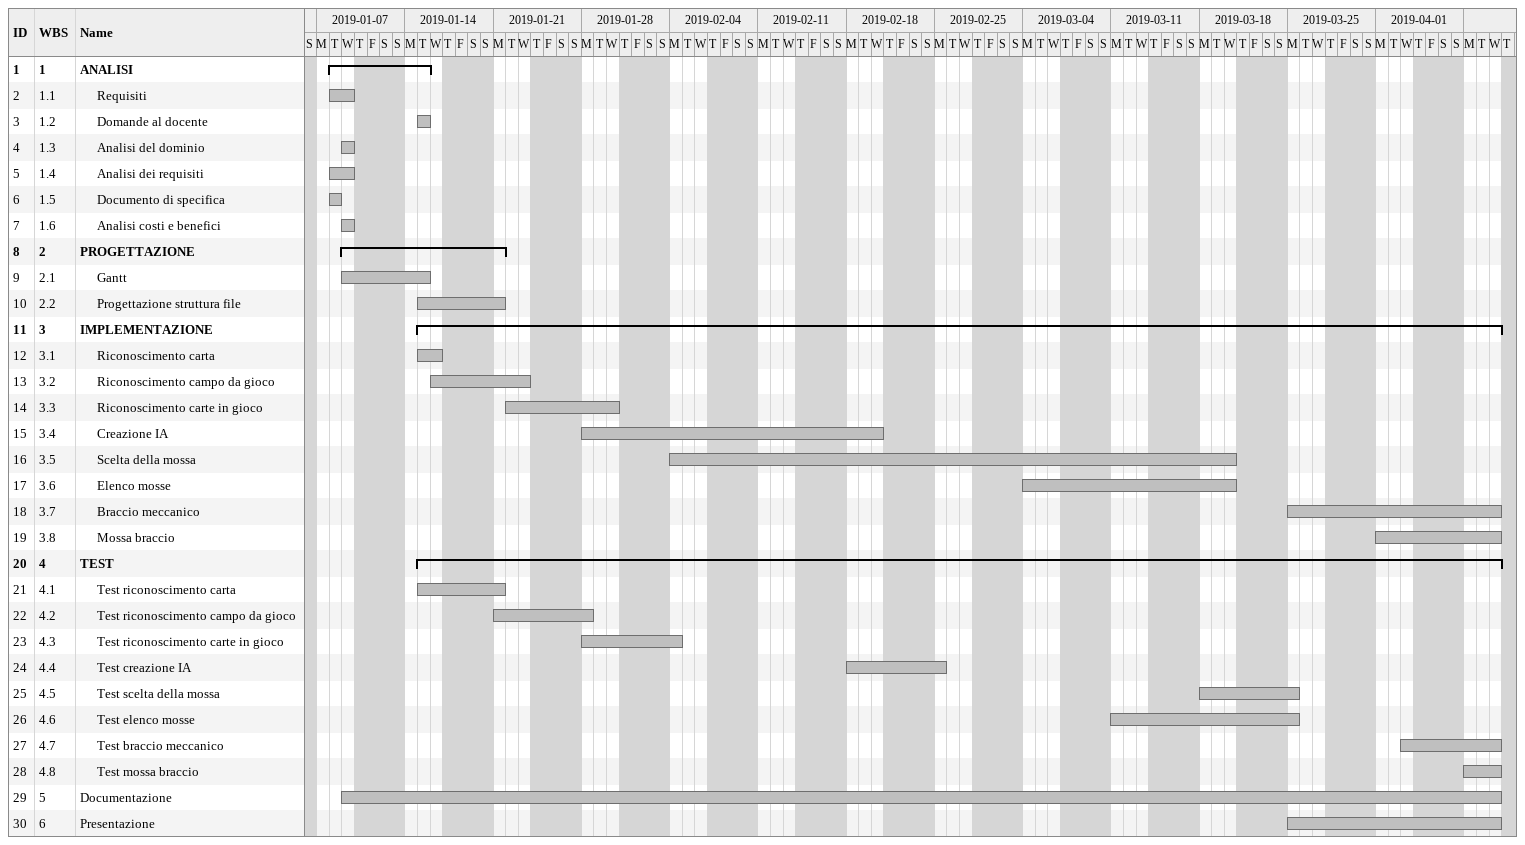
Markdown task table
| ID | WBS | Task | Start | Finish |
|---|---|---|---|---|
| 1 | 1 | **ANALISI** | 2019-01-08 | 2019-01-15 |
| 2 | 1.1 | Requisiti | 2019-01-08 | 2019-01-09 |
| 3 | 1.2 | Domande al docente | 2019-01-15 | 2019-01-15 |
| 4 | 1.3 | Analisi del dominio | 2019-01-09 | 2019-01-09 |
| 5 | 1.4 | Analisi dei requisiti | 2019-01-08 | 2019-01-09 |
| 6 | 1.5 | Documento di specifica | 2019-01-08 | 2019-01-08 |
| 7 | 1.6 | Analisi costi e benefici | 2019-01-09 | 2019-01-09 |
| 8 | 2 | **PROGETTAZIONE** | 2019-01-09 | 2019-01-21 |
| 9 | 2.1 | Gantt | 2019-01-09 | 2019-01-15 |
| 10 | 2.2 | Progettazione struttura file | 2019-01-15 | 2019-01-21 |
| 11 | 3 | **IMPLEMENTAZIONE** | 2019-01-15 | 2019-04-10 |
| 12 | 3.1 | Riconoscimento carta | 2019-01-15 | 2019-01-16 |
| 13 | 3.2 | Riconoscimento campo da gioco | 2019-01-16 | 2019-01-23 |
| 14 | 3.3 | Riconoscimento carte in gioco | 2019-01-22 | 2019-01-30 |
| 15 | 3.4 | Creazione IA | 2019-01-28 | 2019-02-20 |
| 16 | 3.5 | Scelta della mossa | 2019-02-04 | 2019-03-20 |
| 17 | 3.6 | Elenco mosse | 2019-03-04 | 2019-03-20 |
| 18 | 3.7 | Braccio meccanico | 2019-03-25 | 2019-04-10 |
| 19 | 3.8 | Mossa braccio | 2019-04-01 | 2019-04-10 |
| 20 | 4 | **TEST** | 2019-01-15 | 2019-04-10 |
| 21 | 4.1 | Test riconoscimento carta | 2019-01-15 | 2019-01-21 |
| 22 | 4.2 | Test riconoscimento campo da gioco | 2019-01-21 | 2019-01-28 |
| 23 | 4.3 | Test riconoscimento carte in gioco | 2019-01-28 | 2019-02-04 |
| 24 | 4.4 | Test creazione IA | 2019-02-18 | 2019-02-25 |
| 25 | 4.5 | Test scelta della mossa | 2019-03-18 | 2019-03-25 |
| 26 | 4.6 | Test elenco mosse | 2019-03-11 | 2019-03-25 |
| 27 | 4.7 | Test braccio meccanico | 2019-04-03 | 2019-04-10 |
| 28 | 4.8 | Test mossa braccio | 2019-04-08 | 2019-04-10 |
| 29 | 5 | Documentazione | 2019-01-09 | 2019-04-10 |
| 30 | 6 | Presentazione | 2019-03-25 | 2019-04-10 |
